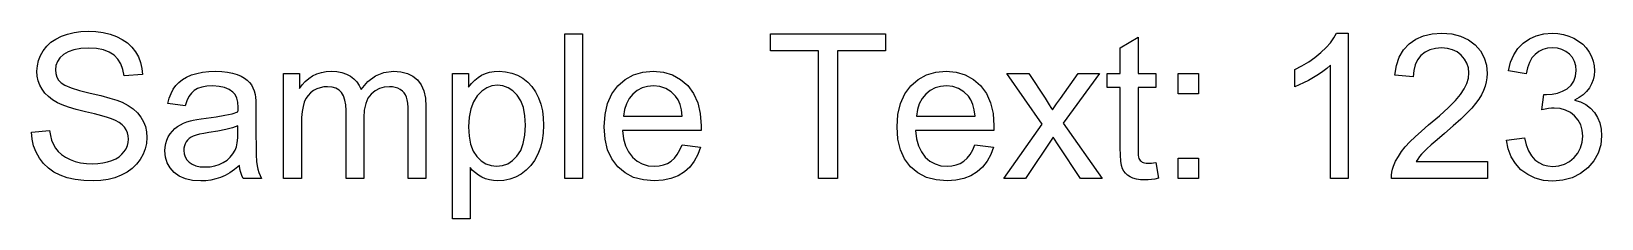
# Model space of a CAD drawing. Header units: metres. Extents: x 2.3 to 90.9, y 0.4 to 5.6.
# Drawn here: x 2.25 to 45.54, y 0.39 to 5.57 of the extents above; entities that cross this region are included whole.
import ezdxf

# ---------------------------------------------------------------- set-up
doc = ezdxf.new("R2010")
doc.units = ezdxf.units.M

msp = doc.modelspace()

# ---------------------------------------------------------------- linework, layer by layer
at = {"color": 1}
for p, q in [((2.672, 5.156), (2.787, 5.264)), ((2.787, 5.264), (2.923, 5.356)), ((2.923, 5.356), (3.078, 5.432)), ((3.078, 5.432), (3.247, 5.491)), ((3.247, 5.491), (3.426, 5.534)), ((3.426, 5.534), (3.614, 5.56)), ((3.614, 5.56), (3.812, 5.568)), ((3.812, 5.568), (4.028, 5.559)), ((4.028, 5.559), (4.23, 5.532)), ((4.23, 5.532), (4.42, 5.488)), ((4.42, 5.488), (4.596, 5.425)), ((4.596, 5.425), (4.756, 5.345)), ((4.756, 5.345), (4.897, 5.248)), ((4.897, 5.248), (5.017, 5.134)), ((16.955, 1.5), (16.955, 5.5)), ((16.955, 5.5), (17.446, 5.5)), ((17.446, 5.5), (17.446, 1.5)), ((22.63, 5.028), (22.63, 5.5)), ((22.63, 5.5), (25.801, 5.5)), ((25.801, 5.5), (25.801, 5.028)), ((32.273, 5.115), (32.761, 5.41)), ((32.761, 5.41), (32.761, 4.398)), ((37.944, 5.118), (38.064, 5.253)), ((38.064, 5.253), (38.162, 5.386)), ((38.162, 5.386), (38.237, 5.516)), ((38.237, 5.516), (38.554, 5.516)), ((38.554, 5.516), (38.554, 1.5)), ((40.081, 5.056), (40.232, 5.22)), ((40.232, 5.22), (40.416, 5.35)), ((40.416, 5.35), (40.628, 5.442)), ((40.628, 5.442), (40.87, 5.498)), ((40.87, 5.498), (41.141, 5.516)), ((41.141, 5.516), (41.413, 5.496)), ((41.413, 5.496), (41.656, 5.437)), ((41.656, 5.437), (41.869, 5.337)), ((41.869, 5.337), (42.052, 5.197)), ((42.052, 5.197), (42.199, 5.028)), ((43.235, 5.095), (43.381, 5.245)), ((43.381, 5.245), (43.55, 5.364)), ((43.55, 5.364), (43.739, 5.448)), ((43.739, 5.448), (43.947, 5.499)), ((43.947, 5.499), (44.175, 5.516)), ((44.175, 5.516), (44.335, 5.508)), ((44.335, 5.508), (44.489, 5.481)), ((44.489, 5.481), (44.637, 5.437)), ((44.637, 5.437), (44.778, 5.376)), ((44.778, 5.376), (44.907, 5.299)), ((44.907, 5.299), (45.021, 5.21)), ((45.021, 5.21), (45.118, 5.108)), ((2.447, 4.759), (2.501, 4.898)), ((2.501, 4.898), (2.576, 5.032)), ((2.576, 5.032), (2.672, 5.156)), ((3.038, 4.833), (2.969, 4.732)), ((3.134, 4.926), (3.038, 4.833)), ((3.26, 5.003), (3.134, 4.926)), ((3.418, 5.058), (3.26, 5.003)), ((3.61, 5.091), (3.418, 5.058)), ((3.834, 5.102), (3.61, 5.091)), ((4.05, 5.09), (3.834, 5.102)), ((4.238, 5.053), (4.05, 5.09)), ((4.399, 4.993), (4.238, 5.053)), ((4.531, 4.908), (4.399, 4.993)), ((4.637, 4.799), (4.531, 4.908)), ((4.718, 4.668), (4.637, 4.799)), ((5.017, 5.134), (5.119, 5.003)), ((5.119, 5.003), (5.2, 4.86)), ((5.2, 4.86), (5.259, 4.707)), ((23.948, 5.028), (22.63, 5.028)), ((23.948, 1.5), (23.948, 5.028)), ((25.801, 5.028), (24.477, 5.028)), ((24.477, 5.028), (24.477, 1.5)), ((32.273, 4.398), (32.273, 5.115)), ((37.467, 4.726), (37.64, 4.849)), ((37.64, 4.849), (37.801, 4.982)), ((37.801, 4.982), (37.944, 5.118)), ((39.886, 4.625), (39.965, 4.857)), ((39.965, 4.857), (40.081, 5.056)), ((40.469, 4.78), (40.402, 4.643)), ((40.562, 4.897), (40.469, 4.78)), ((40.677, 4.99), (40.562, 4.897)), ((40.81, 5.057), (40.677, 4.99)), ((40.961, 5.097), (40.81, 5.057)), ((41.13, 5.11), (40.961, 5.097)), ((41.289, 5.097), (41.13, 5.11)), ((41.433, 5.06), (41.289, 5.097)), ((41.562, 4.997), (41.433, 5.06)), ((41.674, 4.909), (41.562, 4.997)), ((41.765, 4.803), (41.674, 4.909)), ((41.83, 4.686), (41.765, 4.803)), ((42.199, 5.028), (42.304, 4.84)), ((42.304, 4.84), (42.366, 4.632)), ((43.031, 4.713), (43.119, 4.918)), ((43.119, 4.918), (43.235, 5.095)), ((43.621, 4.831), (43.551, 4.707)), ((43.708, 4.932), (43.621, 4.831)), ((43.81, 5.011), (43.708, 4.932)), ((43.923, 5.068), (43.81, 5.011)), ((44.048, 5.101), (43.923, 5.068)), ((44.186, 5.113), (44.048, 5.101)), ((44.323, 5.101), (44.186, 5.113)), ((44.448, 5.068), (44.323, 5.101)), ((44.56, 5.013), (44.448, 5.068)), ((44.658, 4.935), (44.56, 5.013)), ((44.738, 4.841), (44.658, 4.935)), ((44.795, 4.735), (44.738, 4.841)), ((45.118, 5.108), (45.199, 4.992)), ((45.199, 4.992), (45.263, 4.869)), ((45.263, 4.869), (45.309, 4.742)), ((2.404, 4.466), (2.415, 4.615)), ((2.413, 4.331), (2.404, 4.466)), ((2.439, 4.204), (2.413, 4.331)), ((2.415, 4.615), (2.447, 4.759)), ((2.928, 4.621), (2.914, 4.501)), ((2.914, 4.501), (2.924, 4.398)), ((2.924, 4.398), (2.953, 4.305)), ((2.969, 4.732), (2.928, 4.621)), ((4.775, 4.513), (4.718, 4.668)), ((4.808, 4.335), (4.775, 4.513)), ((5.315, 4.373), (4.808, 4.335)), ((5.259, 4.707), (5.298, 4.545)), ((5.298, 4.545), (5.315, 4.373)), ((6.53, 4.304), (6.663, 4.361)), ((6.663, 4.361), (6.811, 4.406)), ((6.811, 4.406), (6.969, 4.438)), ((6.969, 4.438), (7.139, 4.457)), ((7.139, 4.457), (7.321, 4.463)), ((7.321, 4.463), (7.497, 4.458)), ((7.497, 4.458), (7.657, 4.441)), ((7.657, 4.441), (7.799, 4.414)), ((7.799, 4.414), (7.924, 4.376)), ((7.924, 4.376), (8.032, 4.329)), ((8.032, 4.329), (8.125, 4.277)), ((9.203, 1.5), (9.203, 4.398)), ((9.203, 4.398), (9.643, 4.398)), ((9.643, 4.398), (9.643, 3.991)), ((9.898, 4.264), (10.005, 4.334)), ((10.005, 4.334), (10.123, 4.39)), ((10.123, 4.39), (10.248, 4.431)), ((10.248, 4.431), (10.38, 4.455)), ((10.38, 4.455), (10.521, 4.463)), ((10.521, 4.463), (10.675, 4.455)), ((10.675, 4.455), (10.814, 4.43)), ((10.814, 4.43), (10.939, 4.388)), ((10.939, 4.388), (11.049, 4.329)), ((11.049, 4.329), (11.145, 4.256)), ((11.525, 4.178), (11.735, 4.336)), ((11.735, 4.336), (11.972, 4.431)), ((11.972, 4.431), (12.235, 4.463)), ((12.235, 4.463), (12.438, 4.448)), ((12.438, 4.448), (12.616, 4.403)), ((12.616, 4.403), (12.769, 4.329)), ((13.858, 0.389), (13.858, 4.398)), ((13.858, 4.398), (14.306, 4.398)), ((14.306, 4.398), (14.306, 4.021)), ((14.566, 4.291), (14.663, 4.353)), ((14.663, 4.353), (14.768, 4.401)), ((14.768, 4.401), (14.883, 4.436)), ((14.883, 4.436), (15.009, 4.456)), ((15.009, 4.456), (15.146, 4.463)), ((15.146, 4.463), (15.326, 4.451)), ((15.326, 4.451), (15.495, 4.415)), ((15.495, 4.415), (15.653, 4.356)), ((15.653, 4.356), (15.801, 4.272)), ((18.622, 4.236), (18.853, 4.362)), ((18.853, 4.362), (19.111, 4.438)), ((19.111, 4.438), (19.397, 4.463)), ((19.397, 4.463), (19.674, 4.438)), ((19.674, 4.438), (19.925, 4.364)), ((19.925, 4.364), (20.149, 4.241)), ((26.696, 4.236), (26.926, 4.362)), ((26.926, 4.362), (27.185, 4.438)), ((27.185, 4.438), (27.471, 4.463)), ((27.471, 4.463), (27.748, 4.438)), ((27.748, 4.438), (27.999, 4.364)), ((27.999, 4.364), (28.223, 4.241)), ((30.12, 3.006), (29.141, 4.398)), ((29.141, 4.398), (29.754, 4.398)), ((29.754, 4.398), (30.199, 3.718)), ((30.622, 3.713), (31.111, 4.398)), ((31.697, 4.398), (30.696, 3.033)), ((31.111, 4.398), (31.697, 4.398)), ((31.913, 4.016), (31.913, 4.398)), ((31.913, 4.398), (32.273, 4.398)), ((32.761, 4.398), (33.255, 4.398)), ((33.255, 4.398), (33.255, 4.016)), ((33.872, 3.838), (33.872, 4.398)), ((33.872, 4.398), (34.431, 4.398)), ((34.431, 4.398), (34.431, 3.838)), ((37.08, 4.512), (37.28, 4.614)), ((37.08, 4.038), (37.08, 4.512)), ((37.28, 4.614), (37.467, 4.726)), ((37.735, 4.376), (37.598, 4.291)), ((37.858, 4.46), (37.735, 4.376)), ((37.967, 4.545), (37.858, 4.46)), ((38.063, 4.63), (37.967, 4.545)), ((38.063, 1.5), (38.063, 4.63)), ((39.842, 4.359), (39.886, 4.625)), ((40.347, 4.308), (39.842, 4.359)), ((40.361, 4.486), (40.347, 4.308)), ((40.402, 4.643), (40.361, 4.486)), ((41.87, 4.557), (41.83, 4.686)), ((41.868, 4.275), (41.883, 4.417)), ((41.883, 4.417), (41.87, 4.557)), ((42.366, 4.632), (42.387, 4.406)), ((42.387, 4.406), (42.381, 4.286)), ((42.971, 4.48), (43.031, 4.713)), ((43.462, 4.392), (42.971, 4.48)), ((43.498, 4.561), (43.462, 4.392)), ((43.551, 4.707), (43.498, 4.561)), ((44.829, 4.617), (44.795, 4.735)), ((44.825, 4.328), (44.84, 4.488)), ((44.84, 4.488), (44.829, 4.617)), ((45.309, 4.742), (45.336, 4.611)), ((45.336, 4.35), (45.31, 4.229)), ((45.336, 4.611), (45.345, 4.477)), ((45.345, 4.477), (45.336, 4.35)), ((2.483, 4.082), (2.439, 4.204)), ((2.544, 3.968), (2.483, 4.082)), ((2.624, 3.861), (2.544, 3.968)), ((2.953, 4.305), (3.002, 4.221)), ((3.002, 4.221), (3.07, 4.147)), ((3.07, 4.147), (3.177, 4.077)), ((3.177, 4.077), (3.345, 4.006)), ((3.345, 4.006), (3.576, 3.934)), ((3.576, 3.934), (3.868, 3.862)), ((6.1, 3.85), (6.159, 3.967)), ((6.159, 3.967), (6.229, 4.069)), ((6.229, 4.069), (6.313, 4.158)), ((6.313, 4.158), (6.413, 4.237)), ((6.413, 4.237), (6.53, 4.304)), ((6.738, 3.935), (6.661, 3.863)), ((6.832, 3.988), (6.738, 3.935)), ((6.948, 4.026), (6.832, 3.988)), ((7.088, 4.049), (6.948, 4.026)), ((7.25, 4.057), (7.088, 4.049)), ((7.424, 4.046), (7.25, 4.057)), ((7.575, 4.015), (7.424, 4.046)), ((7.703, 3.963), (7.575, 4.015)), ((7.809, 3.89), (7.703, 3.963)), ((8.125, 4.277), (8.202, 4.22)), ((8.202, 4.22), (8.265, 4.156)), ((8.265, 4.156), (8.315, 4.086)), ((8.315, 4.086), (8.357, 4.006)), ((8.357, 4.006), (8.392, 3.919)), ((8.392, 3.919), (8.417, 3.822)), ((9.643, 3.991), (9.716, 4.092)), ((9.716, 4.092), (9.802, 4.183)), ((9.802, 4.183), (9.898, 4.264)), ((10.029, 3.928), (9.947, 3.867)), ((10.119, 3.976), (10.029, 3.928)), ((10.212, 4.01), (10.119, 3.976)), ((10.31, 4.031), (10.212, 4.01)), ((10.412, 4.038), (10.31, 4.031)), ((10.539, 4.027), (10.412, 4.038)), ((10.647, 3.997), (10.539, 4.027)), ((10.735, 3.945), (10.647, 3.997)), ((10.805, 3.874), (10.735, 3.945)), ((11.145, 4.256), (11.225, 4.169)), ((11.225, 4.169), (11.29, 4.069)), ((11.29, 4.069), (11.34, 3.956)), ((11.34, 3.956), (11.525, 4.178)), ((11.725, 3.923), (11.618, 3.834)), ((11.846, 3.987), (11.725, 3.923)), ((11.979, 4.025), (11.846, 3.987)), ((12.126, 4.038), (11.979, 4.025)), ((12.207, 4.033), (12.126, 4.038)), ((12.284, 4.018), (12.207, 4.033)), ((12.355, 3.993), (12.284, 4.018)), ((12.42, 3.958), (12.355, 3.993)), ((12.478, 3.916), (12.42, 3.958)), ((12.526, 3.867), (12.478, 3.916)), ((12.769, 4.329), (12.898, 4.224)), ((12.898, 4.224), (12.999, 4.089)), ((12.999, 4.089), (13.072, 3.921)), ((13.072, 3.921), (13.115, 3.721)), ((14.306, 4.021), (14.387, 4.125)), ((14.387, 4.125), (14.474, 4.215)), ((14.474, 4.215), (14.566, 4.291)), ((14.67, 3.913), (14.544, 3.785)), ((14.804, 4.005), (14.67, 3.913)), ((14.947, 4.06), (14.804, 4.005)), ((15.1, 4.078), (14.947, 4.06)), ((15.252, 4.061), (15.1, 4.078)), ((15.394, 4.01), (15.252, 4.061)), ((15.524, 3.923), (15.394, 4.01)), ((15.644, 3.803), (15.524, 3.923)), ((15.801, 4.272), (15.934, 4.167)), ((15.934, 4.167), (16.05, 4.042)), ((16.05, 4.042), (16.148, 3.897)), ((16.148, 3.897), (16.229, 3.733)), ((18.255, 3.837), (18.42, 4.059)), ((18.42, 4.059), (18.622, 4.236)), ((18.956, 3.932), (18.834, 3.833)), ((19.091, 4.003), (18.956, 3.932)), ((19.24, 4.045), (19.091, 4.003)), ((19.402, 4.059), (19.24, 4.045)), ((19.581, 4.042), (19.402, 4.059)), ((19.741, 3.988), (19.581, 4.042)), ((19.885, 3.9), (19.741, 3.988)), ((20.011, 3.776), (19.885, 3.9)), ((20.149, 4.241), (20.347, 4.068)), ((20.347, 4.068), (20.508, 3.85)), ((26.329, 3.837), (26.494, 4.059)), ((26.494, 4.059), (26.696, 4.236)), ((27.029, 3.932), (26.907, 3.833)), ((27.165, 4.003), (27.029, 3.932)), ((27.314, 4.045), (27.165, 4.003)), ((27.476, 4.059), (27.314, 4.045)), ((27.654, 4.042), (27.476, 4.059)), ((27.815, 3.988), (27.654, 4.042)), ((27.959, 3.9), (27.815, 3.988)), ((28.085, 3.776), (27.959, 3.9)), ((28.223, 4.241), (28.42, 4.068)), ((28.42, 4.068), (28.581, 3.85)), ((32.273, 4.016), (31.913, 4.016)), ((32.273, 2.349), (32.273, 4.016)), ((33.255, 4.016), (32.761, 4.016)), ((32.761, 4.016), (32.761, 2.321)), ((37.199, 4.085), (37.08, 4.038)), ((37.324, 4.143), (37.199, 4.085)), ((37.457, 4.212), (37.324, 4.143)), ((37.598, 4.291), (37.457, 4.212)), ((41.653, 3.826), (41.754, 3.98)), ((41.754, 3.98), (41.825, 4.13)), ((41.825, 4.13), (41.868, 4.275)), ((42.289, 3.934), (42.232, 3.816)), ((42.332, 4.05), (42.289, 3.934)), ((42.363, 4.168), (42.332, 4.05)), ((42.381, 4.286), (42.363, 4.168)), ((44.323, 3.86), (44.46, 3.911)), ((44.46, 3.911), (44.589, 3.983)), ((44.589, 3.983), (44.699, 4.076)), ((44.699, 4.076), (44.778, 4.191)), ((44.778, 4.191), (44.825, 4.328)), ((45.128, 3.904), (45.033, 3.814)), ((45.206, 4.005), (45.128, 3.904)), ((45.267, 4.114), (45.206, 4.005)), ((45.31, 4.229), (45.267, 4.114)), ((2.721, 3.764), (2.624, 3.861)), ((2.837, 3.675), (2.721, 3.764)), ((2.971, 3.595), (2.837, 3.675)), ((3.102, 3.536), (2.971, 3.595)), ((3.275, 3.474), (3.102, 3.536)), ((3.489, 3.411), (3.275, 3.474)), ((3.868, 3.862), (4.165, 3.791)), ((4.165, 3.791), (4.412, 3.725)), ((4.412, 3.725), (4.608, 3.663)), ((4.608, 3.663), (4.753, 3.606)), ((4.753, 3.606), (4.916, 3.521)), ((4.916, 3.521), (5.057, 3.424)), ((6.014, 3.571), (6.052, 3.718)), ((6.494, 3.505), (6.014, 3.571)), ((6.052, 3.718), (6.1, 3.85)), ((6.539, 3.648), (6.494, 3.505)), ((6.594, 3.767), (6.539, 3.648)), ((6.661, 3.863), (6.594, 3.767)), ((7.87, 3.818), (7.809, 3.89)), ((7.913, 3.723), (7.87, 3.818)), ((7.939, 3.606), (7.913, 3.723)), ((7.948, 3.467), (7.939, 3.606)), ((7.948, 3.449), (7.948, 3.467)), ((8.417, 3.822), (8.428, 3.747)), ((8.428, 3.747), (8.436, 3.646)), ((8.436, 3.646), (8.44, 3.52)), ((8.44, 3.52), (8.442, 3.369)), ((9.739, 3.492), (9.714, 3.353)), ((9.774, 3.609), (9.739, 3.492)), ((9.819, 3.708), (9.774, 3.609)), ((9.877, 3.794), (9.819, 3.708)), ((9.947, 3.867), (9.877, 3.794)), ((10.857, 3.782), (10.805, 3.874)), ((10.895, 3.669), (10.857, 3.782)), ((10.917, 3.536), (10.895, 3.669)), ((10.925, 3.383), (10.917, 3.536)), ((11.467, 3.57), (11.429, 3.392)), ((11.53, 3.717), (11.467, 3.57)), ((11.618, 3.834), (11.53, 3.717)), ((12.565, 3.811), (12.526, 3.867)), ((12.593, 3.75), (12.565, 3.811)), ((12.614, 3.675), (12.593, 3.75)), ((12.629, 3.579), (12.614, 3.675)), ((12.638, 3.462), (12.629, 3.579)), ((13.115, 3.721), (13.13, 3.489)), ((13.13, 3.489), (13.13, 1.5)), ((14.439, 3.622), (14.363, 3.425)), ((14.544, 3.785), (14.439, 3.622)), ((15.744, 3.648), (15.644, 3.803)), ((15.815, 3.458), (15.744, 3.648)), ((16.229, 3.733), (16.292, 3.555)), ((16.292, 3.555), (16.338, 3.369)), ((18.067, 3.269), (18.138, 3.574)), ((18.138, 3.574), (18.255, 3.837)), ((18.655, 3.568), (18.604, 3.407)), ((18.731, 3.71), (18.655, 3.568)), ((18.834, 3.833), (18.731, 3.71)), ((20.08, 3.673), (20.011, 3.776)), ((20.134, 3.547), (20.08, 3.673)), ((20.173, 3.399), (20.134, 3.547)), ((20.508, 3.85), (20.623, 3.591)), ((20.623, 3.591), (20.692, 3.293)), ((26.141, 3.269), (26.211, 3.574)), ((26.211, 3.574), (26.329, 3.837)), ((26.728, 3.568), (26.677, 3.407)), ((26.805, 3.71), (26.728, 3.568)), ((26.907, 3.833), (26.805, 3.71)), ((28.153, 3.673), (28.085, 3.776)), ((28.207, 3.547), (28.153, 3.673)), ((28.246, 3.399), (28.207, 3.547)), ((28.581, 3.85), (28.696, 3.591)), ((28.696, 3.591), (28.766, 3.293)), ((30.199, 3.718), (30.259, 3.625)), ((30.259, 3.625), (30.312, 3.54)), ((30.312, 3.54), (30.36, 3.463)), ((30.401, 3.394), (30.46, 3.481)), ((30.46, 3.481), (30.516, 3.563)), ((30.516, 3.563), (30.57, 3.641)), ((30.57, 3.641), (30.622, 3.713)), ((34.431, 3.838), (33.872, 3.838)), ((41.319, 3.458), (41.512, 3.656)), ((41.512, 3.656), (41.653, 3.826)), ((42.069, 3.572), (41.963, 3.445)), ((42.159, 3.696), (42.069, 3.572)), ((42.232, 3.816), (42.159, 3.696)), ((43.891, 3.394), (43.945, 3.825)), ((43.945, 3.825), (43.969, 3.822)), ((43.969, 3.822), (43.99, 3.821)), ((43.99, 3.821), (44.008, 3.82)), ((44.008, 3.82), (44.025, 3.819)), ((44.025, 3.819), (44.178, 3.829)), ((44.178, 3.829), (44.323, 3.86)), ((44.922, 3.735), (44.794, 3.666)), ((44.794, 3.666), (44.961, 3.615)), ((45.033, 3.814), (44.922, 3.735)), ((44.961, 3.615), (45.109, 3.541)), ((45.109, 3.541), (45.237, 3.445)), ((3.744, 3.346), (3.489, 3.411)), ((3.995, 3.284), (3.744, 3.346)), ((4.197, 3.231), (3.995, 3.284)), ((4.351, 3.186), (4.197, 3.231)), ((4.456, 3.151), (4.351, 3.186)), ((4.572, 3.1), (4.456, 3.151)), ((4.671, 3.044), (4.572, 3.1)), ((4.752, 2.982), (4.671, 3.044)), ((5.057, 3.424), (5.174, 3.317)), ((5.174, 3.317), (5.269, 3.198)), ((5.269, 3.198), (5.342, 3.07)), ((5.342, 3.07), (5.394, 2.933)), ((6.446, 3.029), (6.537, 3.066)), ((6.537, 3.066), (6.633, 3.096)), ((6.633, 3.096), (6.715, 3.115)), ((6.715, 3.115), (6.814, 3.134)), ((6.814, 3.134), (6.933, 3.152)), ((6.933, 3.152), (7.07, 3.17)), ((7.07, 3.17), (7.347, 3.207)), ((7.347, 3.207), (7.586, 3.248)), ((7.586, 3.248), (7.785, 3.292)), ((7.785, 3.292), (7.945, 3.339)), ((7.945, 3.339), (7.947, 3.385)), ((7.947, 3.422), (7.948, 3.449)), ((7.947, 3.385), (7.947, 3.422)), ((8.442, 3.369), (8.442, 2.714)), ((9.699, 3.19), (9.694, 3.003)), ((9.714, 3.353), (9.699, 3.19)), ((10.925, 1.5), (10.925, 3.383)), ((11.429, 3.392), (11.416, 3.183)), ((11.416, 3.183), (11.416, 1.5)), ((12.641, 3.325), (12.638, 3.462)), ((12.641, 1.5), (12.641, 3.325)), ((14.318, 3.196), (14.303, 2.932)), ((14.363, 3.425), (14.318, 3.196)), ((15.858, 3.233), (15.815, 3.458)), ((15.872, 2.973), (15.858, 3.233)), ((16.338, 3.369), (16.365, 3.174)), ((16.365, 3.174), (16.374, 2.971)), ((18.044, 2.924), (18.067, 3.269)), ((18.604, 3.407), (18.578, 3.227)), ((18.578, 3.227), (20.196, 3.227)), ((20.196, 3.227), (20.173, 3.399)), ((20.692, 3.293), (20.715, 2.954)), ((26.117, 2.924), (26.141, 3.269)), ((26.677, 3.407), (26.652, 3.227)), ((26.652, 3.227), (28.27, 3.227)), ((28.27, 3.227), (28.246, 3.399)), ((28.766, 3.293), (28.789, 2.954)), ((30.36, 3.463), (30.401, 3.394)), ((30.696, 3.033), (31.774, 1.5)), ((40.772, 2.979), (41.072, 3.232)), ((41.072, 3.232), (41.319, 3.458)), ((41.66, 3.141), (41.452, 2.953)), ((41.83, 3.305), (41.66, 3.141)), ((41.963, 3.445), (41.83, 3.305)), ((43.99, 3.417), (43.891, 3.394)), ((44.081, 3.435), (43.99, 3.417)), ((44.164, 3.445), (44.081, 3.435)), ((44.237, 3.448), (44.164, 3.445)), ((44.4, 3.434), (44.237, 3.448)), ((44.548, 3.393), (44.4, 3.434)), ((44.681, 3.325), (44.548, 3.393)), ((44.799, 3.229), (44.681, 3.325)), ((44.896, 3.111), (44.799, 3.229)), ((44.965, 2.979), (44.896, 3.111)), ((45.237, 3.445), (45.345, 3.327)), ((45.345, 3.327), (45.431, 3.19)), ((45.431, 3.19), (45.492, 3.036)), ((45.492, 3.036), (45.529, 2.867)), ((2.251, 2.785), (2.75, 2.829)), ((2.269, 2.59), (2.251, 2.785)), ((2.75, 2.829), (2.774, 2.685)), ((2.774, 2.685), (2.809, 2.556)), ((4.816, 2.915), (4.752, 2.982)), ((4.864, 2.841), (4.816, 2.915)), ((4.898, 2.762), (4.864, 2.841)), ((4.918, 2.677), (4.898, 2.762)), ((4.925, 2.586), (4.918, 2.677)), ((5.394, 2.933), (5.425, 2.786)), ((5.435, 2.63), (5.424, 2.472)), ((5.425, 2.786), (5.435, 2.63)), ((5.984, 2.562), (6.026, 2.653)), ((6.026, 2.653), (6.078, 2.736)), ((6.078, 2.736), (6.138, 2.811)), ((6.138, 2.811), (6.205, 2.878)), ((6.205, 2.878), (6.28, 2.935)), ((6.28, 2.935), (6.361, 2.985)), ((6.361, 2.985), (6.446, 3.029)), ((6.604, 2.603), (6.559, 2.56)), ((6.656, 2.64), (6.604, 2.603)), ((6.715, 2.671), (6.656, 2.64)), ((6.789, 2.697), (6.715, 2.671)), ((6.885, 2.722), (6.789, 2.697)), ((7.003, 2.746), (6.885, 2.722)), ((7.143, 2.769), (7.003, 2.746)), ((7.394, 2.809), (7.143, 2.769)), ((7.611, 2.853), (7.394, 2.809)), ((7.795, 2.902), (7.611, 2.853)), ((7.945, 2.954), (7.795, 2.902)), ((7.926, 2.489), (7.94, 2.622)), ((7.94, 2.622), (7.945, 2.774)), ((7.945, 2.774), (7.945, 2.954)), ((8.442, 2.714), (8.444, 2.403)), ((9.694, 3.003), (9.694, 1.5)), ((14.303, 2.932), (14.317, 2.671)), ((14.317, 2.671), (14.359, 2.446)), ((15.813, 2.468), (15.857, 2.702)), ((15.857, 2.702), (15.872, 2.973)), ((16.364, 2.754), (16.334, 2.548)), ((16.374, 2.971), (16.364, 2.754)), ((18.067, 2.591), (18.044, 2.924)), ((20.712, 2.823), (18.551, 2.823)), ((18.551, 2.823), (18.578, 2.599)), ((18.578, 2.599), (18.632, 2.402)), ((20.713, 2.864), (20.712, 2.823)), ((20.714, 2.9), (20.713, 2.864)), ((20.715, 2.93), (20.714, 2.9)), ((20.715, 2.954), (20.715, 2.93)), ((26.141, 2.591), (26.117, 2.924)), ((28.786, 2.823), (26.625, 2.823)), ((26.625, 2.823), (26.652, 2.599)), ((26.652, 2.599), (26.706, 2.402)), ((28.787, 2.864), (28.786, 2.823)), ((28.788, 2.9), (28.787, 2.864)), ((28.789, 2.954), (28.788, 2.93)), ((28.788, 2.93), (28.788, 2.9)), ((29.061, 1.5), (30.12, 3.006)), ((30.417, 2.643), (29.656, 1.5)), ((30.576, 2.4), (30.417, 2.643)), ((40.253, 2.509), (40.401, 2.656)), ((40.401, 2.656), (40.574, 2.812)), ((40.574, 2.812), (40.772, 2.979)), ((41.206, 2.741), (41.005, 2.571)), ((41.452, 2.953), (41.206, 2.741)), ((42.922, 2.556), (43.413, 2.621)), ((43.413, 2.621), (43.463, 2.427)), ((45.007, 2.832), (44.965, 2.979)), ((45.006, 2.5), (45.02, 2.671)), ((45.02, 2.671), (45.007, 2.832)), ((45.542, 2.681), (45.518, 2.429)), ((45.529, 2.867), (45.542, 2.681)), ((2.311, 2.405), (2.269, 2.59)), ((2.379, 2.23), (2.311, 2.405)), ((2.471, 2.066), (2.379, 2.23)), ((2.809, 2.556), (2.856, 2.439)), ((2.856, 2.439), (2.915, 2.336)), ((2.915, 2.336), (2.989, 2.245)), ((2.989, 2.245), (3.081, 2.162)), ((4.669, 2.103), (4.748, 2.169)), ((4.748, 2.169), (4.812, 2.244)), ((4.812, 2.244), (4.861, 2.324)), ((4.861, 2.324), (4.897, 2.408)), ((4.897, 2.408), (4.918, 2.495)), ((4.918, 2.495), (4.925, 2.586)), ((5.332, 2.171), (5.252, 2.028)), ((5.389, 2.32), (5.332, 2.171)), ((5.424, 2.472), (5.389, 2.32)), ((5.929, 2.264), (5.935, 2.368)), ((5.945, 2.091), (5.929, 2.264)), ((5.935, 2.368), (5.953, 2.468)), ((5.953, 2.468), (5.984, 2.562)), ((6.457, 2.34), (6.453, 2.278)), ((6.453, 2.278), (6.462, 2.183)), ((6.47, 2.4), (6.457, 2.34)), ((6.462, 2.183), (6.49, 2.098)), ((6.491, 2.457), (6.47, 2.4)), ((6.521, 2.511), (6.491, 2.457)), ((6.559, 2.56), (6.521, 2.511)), ((7.733, 2.09), (7.807, 2.181)), ((7.807, 2.181), (7.866, 2.283)), ((7.866, 2.283), (7.901, 2.376)), ((7.901, 2.376), (7.926, 2.489)), ((8.444, 2.403), (8.45, 2.155)), ((14.359, 2.446), (14.43, 2.258)), ((14.43, 2.258), (14.529, 2.106)), ((15.638, 2.115), (15.741, 2.273)), ((15.741, 2.273), (15.813, 2.468)), ((16.214, 2.17), (16.125, 2.002)), ((16.284, 2.353), (16.214, 2.17)), ((16.334, 2.548), (16.284, 2.353)), ((18.137, 2.296), (18.067, 2.591)), ((18.253, 2.042), (18.137, 2.296)), ((18.632, 2.402), (18.713, 2.233)), ((18.713, 2.233), (18.821, 2.092)), ((20.059, 2.164), (20.13, 2.288)), ((20.13, 2.288), (20.191, 2.433)), ((20.191, 2.433), (20.698, 2.37)), ((20.698, 2.37), (20.626, 2.16)), ((26.21, 2.296), (26.141, 2.591)), ((26.327, 2.042), (26.21, 2.296)), ((26.706, 2.402), (26.787, 2.233)), ((26.787, 2.233), (26.895, 2.092)), ((28.133, 2.164), (28.204, 2.288)), ((28.204, 2.288), (28.265, 2.433)), ((28.265, 2.433), (28.772, 2.37)), ((28.772, 2.37), (28.699, 2.16)), ((31.171, 1.5), (30.576, 2.4)), ((32.277, 2.147), (32.273, 2.349)), ((32.761, 2.321), (32.763, 2.226)), ((32.763, 2.226), (32.768, 2.149)), ((39.938, 2.109), (40.026, 2.242)), ((40.026, 2.242), (40.13, 2.373)), ((40.13, 2.373), (40.253, 2.509)), ((40.578, 2.172), (40.524, 2.105)), ((40.638, 2.238), (40.578, 2.172)), ((40.721, 2.319), (40.638, 2.238)), ((40.843, 2.43), (40.721, 2.319)), ((41.005, 2.571), (40.843, 2.43)), ((42.965, 2.318), (42.922, 2.556)), ((43.046, 2.103), (42.965, 2.318)), ((43.463, 2.427), (43.528, 2.262)), ((43.528, 2.262), (43.607, 2.126)), ((44.782, 2.076), (44.886, 2.203)), ((44.886, 2.203), (44.961, 2.344)), ((44.961, 2.344), (45.006, 2.5)), ((45.446, 2.197), (45.327, 1.985)), ((45.518, 2.429), (45.446, 2.197)), ((2.585, 1.917), (2.471, 2.066)), ((2.719, 1.788), (2.585, 1.917)), ((2.873, 1.679), (2.719, 1.788)), ((3.081, 2.162), (3.19, 2.089)), ((3.19, 2.089), (3.318, 2.025)), ((3.318, 2.025), (3.459, 1.973)), ((3.459, 1.973), (3.608, 1.936)), ((3.608, 1.936), (3.766, 1.914)), ((3.766, 1.914), (3.932, 1.907)), ((3.932, 1.907), (4.079, 1.912)), ((4.079, 1.912), (4.217, 1.929)), ((4.217, 1.929), (4.346, 1.957)), ((4.346, 1.957), (4.467, 1.997)), ((4.467, 1.997), (4.575, 2.046)), ((4.575, 2.046), (4.669, 2.103)), ((5.03, 1.777), (4.888, 1.675)), ((5.151, 1.895), (5.03, 1.777)), ((5.252, 2.028), (5.151, 1.895)), ((5.993, 1.933), (5.945, 2.091)), ((6.073, 1.793), (5.993, 1.933)), ((6.186, 1.668), (6.073, 1.793)), ((6.49, 2.098), (6.537, 2.02)), ((6.537, 2.02), (6.602, 1.95)), ((6.602, 1.95), (6.685, 1.893)), ((6.685, 1.893), (6.785, 1.852)), ((6.785, 1.852), (6.902, 1.827)), ((6.902, 1.827), (7.037, 1.819)), ((7.037, 1.819), (7.175, 1.827)), ((7.175, 1.827), (7.305, 1.85)), ((7.305, 1.85), (7.427, 1.889)), ((7.427, 1.889), (7.542, 1.943)), ((7.542, 1.943), (7.645, 2.011)), ((7.645, 2.011), (7.733, 2.09)), ((7.851, 1.75), (7.719, 1.66)), ((7.986, 1.857), (7.851, 1.75)), ((8.001, 1.758), (7.986, 1.857)), ((8.022, 1.666), (8.001, 1.758)), ((8.45, 2.155), (8.46, 1.97)), ((8.46, 1.97), (8.473, 1.848)), ((8.473, 1.848), (8.493, 1.758)), ((8.493, 1.758), (8.52, 1.67)), ((14.416, 1.724), (14.349, 1.8)), ((14.349, 1.8), (14.349, 0.389)), ((14.529, 2.106), (14.649, 1.989)), ((14.649, 1.989), (14.78, 1.905)), ((14.78, 1.905), (14.923, 1.855)), ((14.923, 1.855), (15.078, 1.838)), ((15.078, 1.838), (15.236, 1.856)), ((15.236, 1.856), (15.382, 1.908)), ((15.382, 1.908), (15.516, 1.994)), ((15.516, 1.994), (15.638, 2.115)), ((16.018, 1.855), (15.893, 1.729)), ((16.125, 2.002), (16.018, 1.855)), ((18.416, 1.826), (18.253, 2.042)), ((18.619, 1.655), (18.416, 1.826)), ((18.821, 2.092), (18.95, 1.981)), ((18.95, 1.981), (19.094, 1.902)), ((19.094, 1.902), (19.253, 1.854)), ((19.253, 1.854), (19.427, 1.838)), ((19.427, 1.838), (19.557, 1.847)), ((19.557, 1.847), (19.677, 1.874)), ((19.677, 1.874), (19.788, 1.918)), ((19.788, 1.918), (19.888, 1.98)), ((19.888, 1.98), (19.979, 2.062)), ((19.979, 2.062), (20.059, 2.164)), ((20.403, 1.815), (20.254, 1.68)), ((20.527, 1.975), (20.403, 1.815)), ((20.626, 2.16), (20.527, 1.975)), ((26.49, 1.826), (26.327, 2.042)), ((26.692, 1.655), (26.49, 1.826)), ((26.895, 2.092), (27.024, 1.981)), ((27.024, 1.981), (27.168, 1.902)), ((27.168, 1.902), (27.327, 1.854)), ((27.327, 1.854), (27.501, 1.838)), ((27.501, 1.838), (27.631, 1.847)), ((27.631, 1.847), (27.751, 1.874)), ((27.751, 1.874), (27.861, 1.918)), ((27.861, 1.918), (27.962, 1.98)), ((27.962, 1.98), (28.052, 2.062)), ((28.052, 2.062), (28.133, 2.164)), ((28.477, 1.815), (28.327, 1.68)), ((28.601, 1.975), (28.477, 1.815)), ((28.699, 2.16), (28.601, 1.975)), ((32.288, 1.983), (32.277, 2.147)), ((32.307, 1.857), (32.288, 1.983)), ((32.333, 1.769), (32.307, 1.857)), ((32.368, 1.703), (32.333, 1.769)), ((32.768, 2.149), (32.776, 2.091)), ((32.776, 2.091), (32.787, 2.051)), ((32.787, 2.051), (32.802, 2.023)), ((32.802, 2.023), (32.821, 1.997)), ((32.821, 1.997), (32.844, 1.975)), ((32.844, 1.975), (32.872, 1.956)), ((32.872, 1.956), (32.904, 1.94)), ((32.904, 1.94), (32.943, 1.929)), ((32.943, 1.929), (32.988, 1.922)), ((32.988, 1.922), (33.04, 1.92)), ((33.04, 1.92), (33.084, 1.921)), ((33.084, 1.921), (33.134, 1.925)), ((33.134, 1.925), (33.192, 1.931)), ((33.192, 1.931), (33.255, 1.939)), ((33.255, 1.939), (33.326, 1.505)), ((33.872, 1.5), (33.872, 2.059)), ((33.872, 2.059), (34.431, 2.059)), ((34.431, 2.059), (34.431, 1.5)), ((39.761, 1.674), (39.779, 1.758)), ((39.779, 1.758), (39.806, 1.841)), ((39.806, 1.841), (39.864, 1.976)), ((39.864, 1.976), (39.938, 2.109)), ((40.475, 2.039), (40.431, 1.972)), ((40.431, 1.972), (42.393, 1.972)), ((40.524, 2.105), (40.475, 2.039)), ((42.393, 1.972), (42.393, 1.5)), ((43.164, 1.911), (43.046, 2.103)), ((43.319, 1.743), (43.164, 1.911)), ((43.504, 1.606), (43.319, 1.743)), ((43.607, 2.126), (43.701, 2.02)), ((43.701, 2.02), (43.808, 1.939)), ((43.808, 1.939), (43.927, 1.882)), ((43.927, 1.882), (44.056, 1.847)), ((44.056, 1.847), (44.196, 1.836)), ((44.196, 1.836), (44.363, 1.851)), ((44.363, 1.851), (44.516, 1.896)), ((44.516, 1.896), (44.656, 1.971)), ((44.656, 1.971), (44.782, 2.076)), ((45.16, 1.793), (44.956, 1.634)), ((45.327, 1.985), (45.16, 1.793)), ((3.046, 1.59), (2.873, 1.679)), ((3.241, 1.521), (3.046, 1.59)), ((3.457, 1.471), (3.241, 1.521)), ((3.696, 1.442), (3.457, 1.471)), ((3.956, 1.432), (3.696, 1.442)), ((4.165, 1.442), (3.956, 1.432)), ((4.363, 1.471), (4.165, 1.442)), ((4.551, 1.52), (4.363, 1.471)), ((4.727, 1.589), (4.551, 1.52)), ((4.888, 1.675), (4.727, 1.589)), ((6.328, 1.566), (6.186, 1.668)), ((6.497, 1.493), (6.328, 1.566)), ((6.695, 1.449), (6.497, 1.493)), ((6.92, 1.435), (6.695, 1.449)), ((7.062, 1.44), (6.92, 1.435)), ((7.2, 1.458), (7.062, 1.44)), ((7.333, 1.488), (7.2, 1.458)), ((7.461, 1.53), (7.333, 1.488)), ((7.589, 1.586), (7.461, 1.53)), ((7.719, 1.66), (7.589, 1.586)), ((8.05, 1.58), (8.022, 1.666)), ((8.085, 1.5), (8.05, 1.58)), ((8.598, 1.5), (8.085, 1.5)), ((8.52, 1.67), (8.555, 1.584)), ((8.555, 1.584), (8.598, 1.5)), ((9.694, 1.5), (9.203, 1.5)), ((11.416, 1.5), (10.925, 1.5)), ((13.13, 1.5), (12.641, 1.5)), ((14.492, 1.656), (14.416, 1.724)), ((14.577, 1.593), (14.492, 1.656)), ((14.67, 1.538), (14.577, 1.593)), ((14.771, 1.493), (14.67, 1.538)), ((14.878, 1.46), (14.771, 1.493)), ((14.991, 1.441), (14.878, 1.46)), ((15.111, 1.435), (14.991, 1.441)), ((15.276, 1.446), (15.111, 1.435)), ((15.438, 1.482), (15.276, 1.446)), ((15.596, 1.541), (15.438, 1.482)), ((15.75, 1.624), (15.596, 1.541)), ((15.893, 1.729), (15.75, 1.624)), ((17.446, 1.5), (16.955, 1.5)), ((18.854, 1.532), (18.619, 1.655)), ((19.123, 1.459), (18.854, 1.532)), ((19.424, 1.435), (19.123, 1.459)), ((19.665, 1.45), (19.424, 1.435)), ((19.884, 1.496), (19.665, 1.45)), ((20.08, 1.573), (19.884, 1.496)), ((20.254, 1.68), (20.08, 1.573)), ((24.477, 1.5), (23.948, 1.5)), ((26.928, 1.532), (26.692, 1.655)), ((27.197, 1.459), (26.928, 1.532)), ((27.498, 1.435), (27.197, 1.459)), ((27.739, 1.45), (27.498, 1.435)), ((27.958, 1.496), (27.739, 1.45)), ((28.154, 1.573), (27.958, 1.496)), ((28.327, 1.68), (28.154, 1.573)), ((29.656, 1.5), (29.061, 1.5)), ((31.774, 1.5), (31.171, 1.5)), ((32.415, 1.644), (32.368, 1.703)), ((32.472, 1.592), (32.415, 1.644)), ((32.54, 1.546), (32.472, 1.592)), ((32.621, 1.509), (32.54, 1.546)), ((32.718, 1.483), (32.621, 1.509)), ((32.829, 1.467), (32.718, 1.483)), ((32.955, 1.462), (32.829, 1.467)), ((33.04, 1.465), (32.955, 1.462)), ((33.13, 1.473), (33.04, 1.465)), ((33.225, 1.486), (33.13, 1.473)), ((33.326, 1.505), (33.225, 1.486)), ((34.431, 1.5), (33.872, 1.5)), ((38.554, 1.5), (38.063, 1.5)), ((39.749, 1.5), (39.751, 1.588)), ((42.393, 1.5), (39.749, 1.5)), ((39.751, 1.588), (39.761, 1.674)), ((43.712, 1.508), (43.504, 1.606)), ((43.942, 1.449), (43.712, 1.508)), ((44.194, 1.429), (43.942, 1.449)), ((44.473, 1.452), (44.194, 1.429)), ((44.727, 1.52), (44.473, 1.452)), ((44.956, 1.634), (44.727, 1.52)), ((14.349, 0.389), (13.858, 0.389))]:
    msp.add_line(p, q, dxfattribs=at)

doc.saveas('drawing.dxf')
